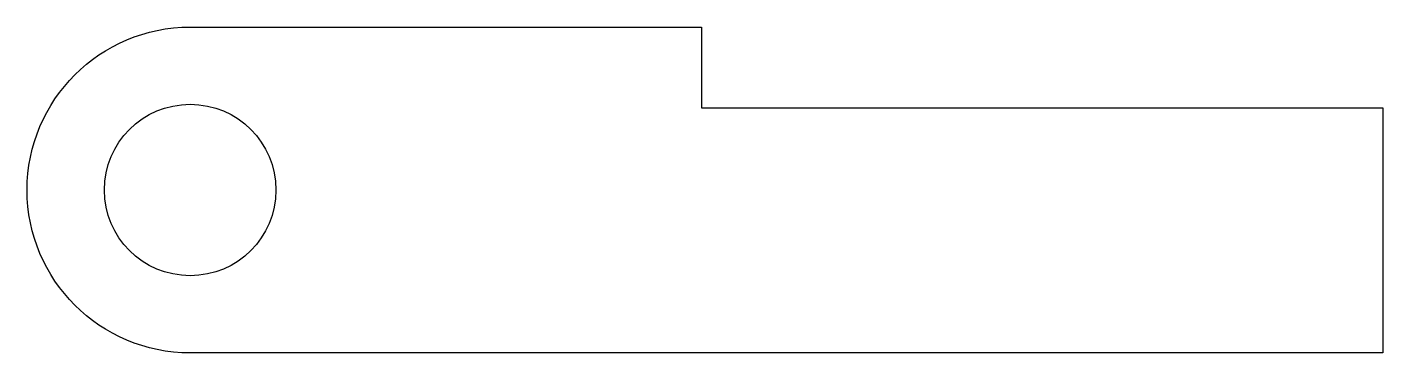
# Model space of a CAD drawing. Header units: millimetres. Extents: x -79.5 to -0.5, y -29.5 to -10.5.
import ezdxf

# ---------------------------------------------------------------- set-up
doc = ezdxf.new("R2010")
doc.units = ezdxf.units.MM
doc.layers.get('0').update_dxf_attribs({"linetype": 'CONTINUOUS'})

msp = doc.modelspace()

# ---------------------------------------------------------------- linework, layer by layer
msp.add_lwpolyline([(-70, -29.5, -1), (-70, -10.5), (-40.2, -10.5), (-40.2, -15.2), (-0.5, -15.2), (-0.5, -29.5)], format="xyb", close=True)
msp.add_circle((-70, -20), 5)

doc.saveas('drawing.dxf')
